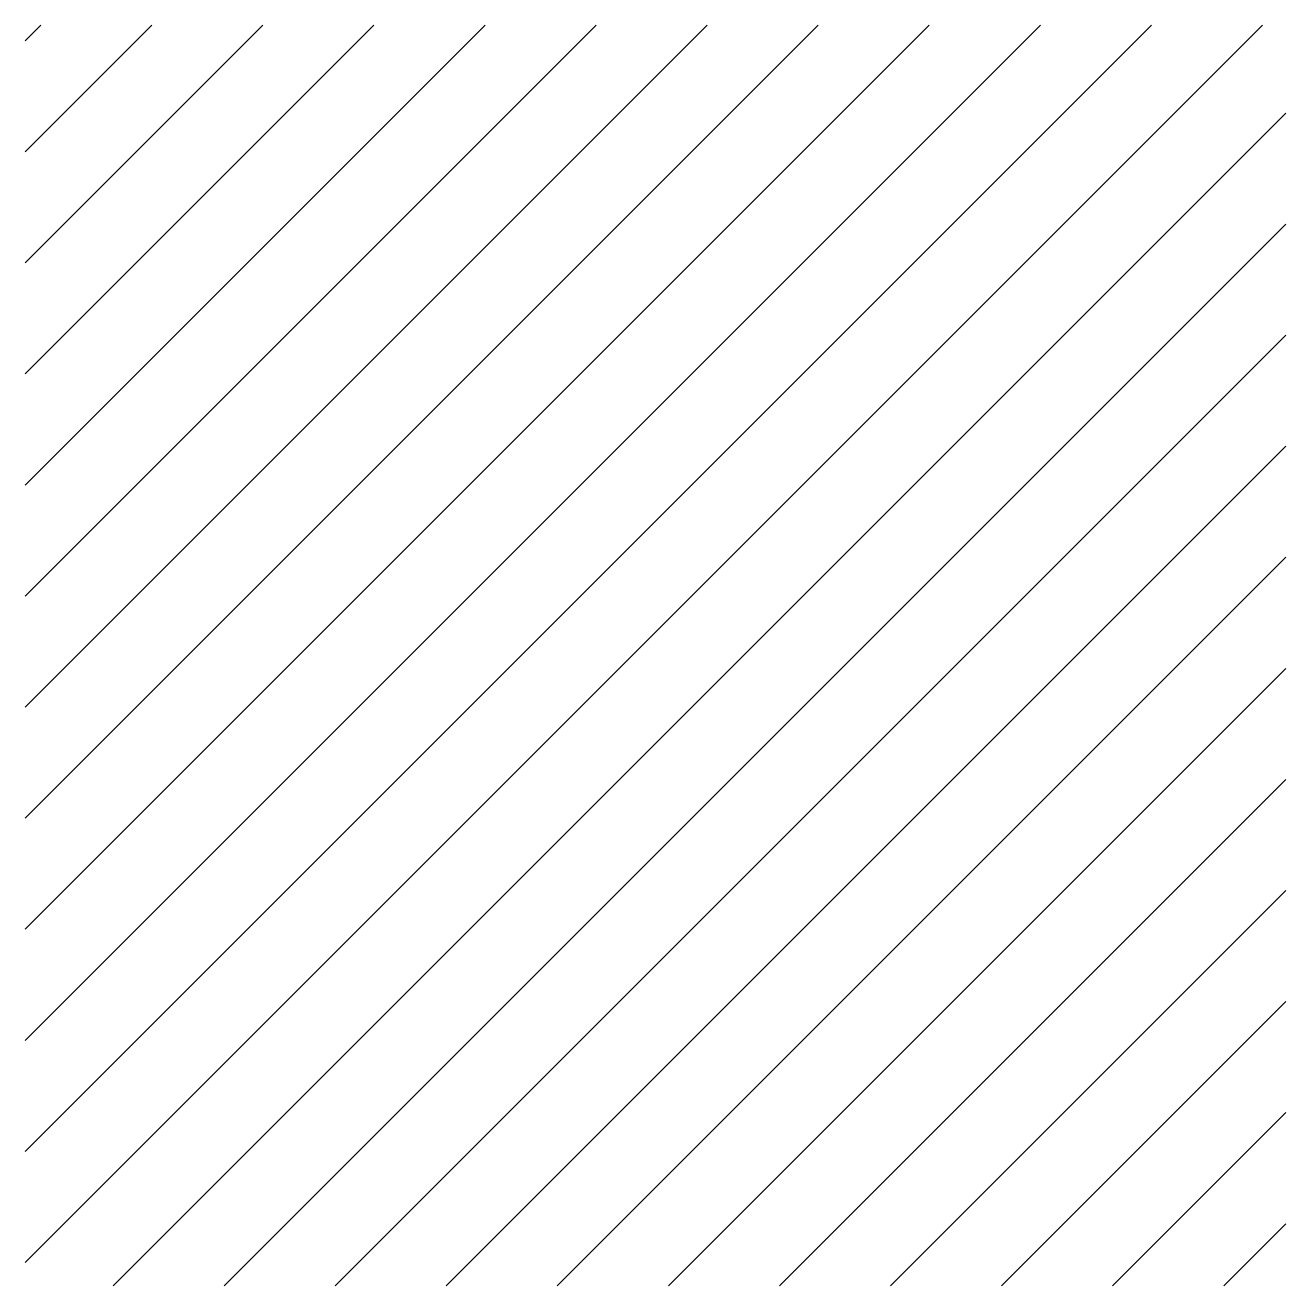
# Model space of a CAD drawing. Header units: millimetres. Extents: x 4528 to 4783, y -38 to 217.
import ezdxf

# ---------------------------------------------------------------- set-up
doc = ezdxf.new("R2010")
doc.units = ezdxf.units.MM
doc.layers.add('Parede', color=7, linetype='Continuous')

msp = doc.modelspace()

# ---------------------------------------------------------------- hatches: boundary and pattern name
at = {"layer": 'Parede', "true_color": 0xffffff}
h = msp.add_hatch(dxfattribs=at)
h.set_pattern_fill('ANSI31', scale=5)
h.set_pattern_definition([(45, (-592955.977, -174143.311), (-11.22532015, 11.22532015), [])])
h.paths.add_polyline_path([(4783.1, 216.89), (4528.3, 216.89), (4528.3, -37.91), (4783.1, -37.91)])

doc.saveas('drawing.dxf')
